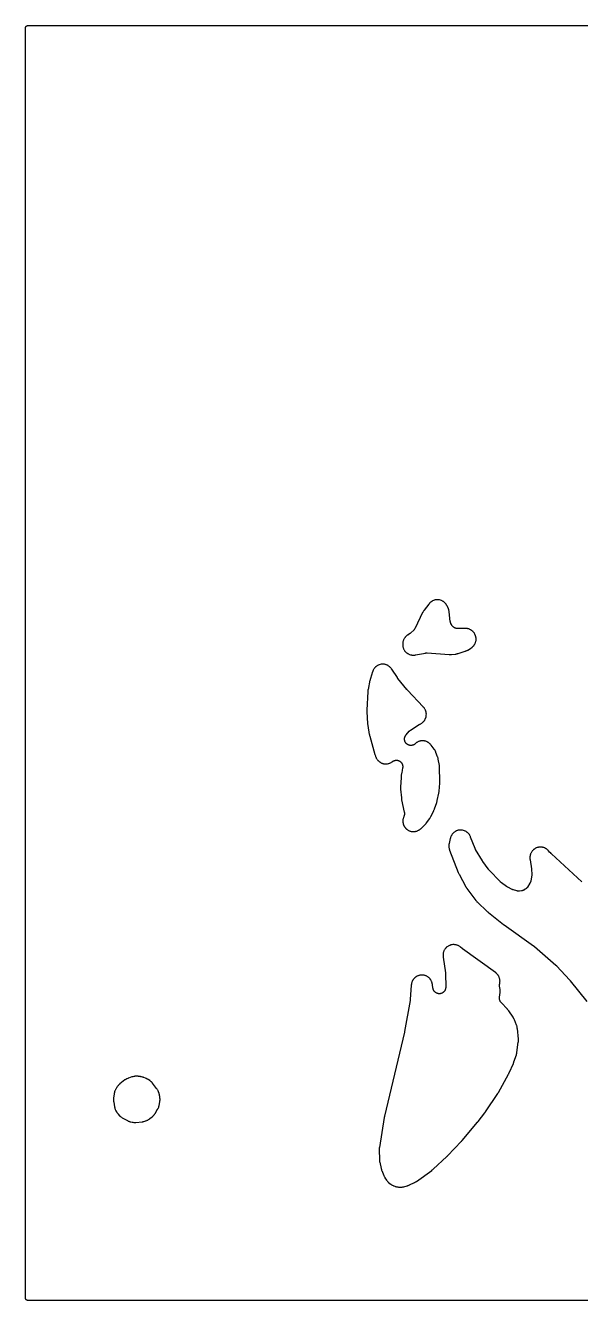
# Model space of a CAD drawing. Header units: millimetres. Extents: x 0 to 300, y 0 to 300.
# Drawn here: x -0.1 to 130.7, y -0.1 to 300.1 of the extents above; entities that cross this region are included whole.
import ezdxf

# ---------------------------------------------------------------- set-up
doc = ezdxf.new("R2010")
doc.units = ezdxf.units.MM
doc.layers.add('CUT', color=7, linetype='CONTINUOUS')

msp = doc.modelspace()

# ---------------------------------------------------------------- linework, layer by layer
at = {"layer": 'CUT'}
for points in [[(298.5625, -0.0625), (1.4375, -0.0625), (0.5522, -0.0625), (0.4788, -0.0589), (0.4206, -0.0503), (0.3635, -0.036), (0.3082, -0.0162), (0.255, 0.009), (0.2046, 0.0392), (0.1573, 0.0743), (0.1137, 0.1137), (0.0743, 0.1573), (0.0392, 0.2046), (0.009, 0.255), (-0.0162, 0.3082), (-0.036, 0.3635), (-0.0503, 0.4206), (-0.0589, 0.4788), (-0.0625, 0.5522), (-0.0625, 1.4375), (-0.0625, 298.5625), (-0.0625, 299.4478), (-0.0589, 299.5212), (-0.0503, 299.5794), (-0.036, 299.6365), (-0.0162, 299.6918), (0.009, 299.745), (0.0392, 299.7954), (0.0743, 299.8427), (0.1137, 299.8863), (0.1573, 299.9257), (0.2046, 299.9608), (0.255, 299.991), (0.3082, 300.0162), (0.3635, 300.036), (0.4206, 300.0503), (0.4788, 300.0589), (0.5522, 300.0625), (1.4375, 300.0625), (2.5582, 300.0625), (140.0684, 300.0625)], [(130.9944, 98.4636), (123.8301, 105.0611), (123.8223, 105.0684), (123.8042, 105.0855), (123.7964, 105.0929), (123.7871, 105.1019), (123.7794, 105.1094), (123.7617, 105.1269), (123.7542, 105.1344), (123.7455, 105.1432), (123.738, 105.1509), (123.7207, 105.1688), (123.7133, 105.1766), (123.7044, 105.1861), (123.6971, 105.1939), (123.6802, 105.2122), (123.6731, 105.2201), (123.4154, 105.5071), (123.1614, 105.79), (123.1514, 105.8009), (123.0852, 105.871), (123.0749, 105.8817), (123.0341, 105.9228), (123.0127, 105.9434), (122.8723, 106.0717), (122.8266, 106.1095), (122.6763, 106.2217), (122.627, 106.2548), (122.4664, 106.3516), (122.4141, 106.3797), (122.2447, 106.4601), (122.1899, 106.4829), (122.0134, 106.5463), (121.9566, 106.5635), (121.7747, 106.6091), (121.7165, 106.6207), (121.531, 106.6481), (121.4719, 106.6539), (121.2846, 106.6629), (121.2252, 106.6628), (121.0379, 106.6532), (120.9789, 106.6472), (120.7934, 106.6192), (120.7353, 106.6074), (120.5535, 106.5612), (120.4968, 106.5437), (120.3204, 106.4798), (120.2657, 106.4568), (120.0966, 106.3758), (120.0444, 106.3475), (119.8841, 106.2502), (119.835, 106.2169), (119.6851, 106.1042), (119.6395, 106.0662), (119.5014, 105.9393), (119.4598, 105.897), (119.3349, 105.757), (119.2977, 105.7108), (119.1873, 105.5592), (119.1548, 105.5096), (119.0599, 105.3478), (119.0324, 105.2952), (118.954, 105.1248), (118.9319, 105.0697), (118.8706, 104.8925), (118.8541, 104.8355), (118.8106, 104.653), (118.7998, 104.5947), (118.7746, 104.4088), (118.7695, 104.3497), (118.7628, 104.1623), (118.7636, 104.1029), (118.7756, 103.9132), (118.7782, 103.8836), (118.7847, 103.826), (118.7866, 103.8113), (118.7998, 103.7158), (118.802, 103.7011), (119.1531, 101.5534), (119.1551, 101.5406), (119.1596, 101.5106), (119.1614, 101.4978), (119.1635, 101.4821), (119.1651, 101.4692), (119.1687, 101.4391), (119.1702, 101.4262), (119.1717, 101.4114), (119.173, 101.3985), (119.1757, 101.3683), (119.1768, 101.3554), (119.178, 101.3396), (119.1789, 101.3266), (119.1807, 101.2964), (119.1814, 101.2835), (119.2223, 100.4076), (119.2228, 100.3954), (119.2233, 100.379), (119.2236, 100.3301), (119.2219, 100.2487), (119.2204, 100.2127), (119.2175, 100.1769), (119.2091, 100.0959), (119.2028, 100.0474), (119.2002, 100.0311), (119.1982, 100.0191), (118.975, 98.7217), (118.9665, 98.6787), (118.949, 98.6004), (118.9258, 98.5159), (118.9077, 98.4605), (118.8764, 98.3786), (118.8529, 98.3252), (118.8138, 98.2468), (118.7746, 98.1768), (118.7522, 98.1392), (118.1995, 97.2575), (118.1766, 97.2229), (118.1332, 97.1603), (118.0828, 97.0944), (118.0473, 97.052), (117.991, 96.991), (117.9517, 96.9521), (117.89, 96.8965), (117.8473, 96.8614), (117.7808, 96.8117), (117.7178, 96.769), (117.6829, 96.7465), (117.4187, 96.5848), (117.3759, 96.5602), (117.2962, 96.5173), (117.2068, 96.4752), (117.1458, 96.4506), (117.0523, 96.4186), (116.989, 96.4008), (116.8926, 96.3792), (116.8033, 96.3644), (116.7543, 96.3576), (116.3142, 96.3091), (116.272, 96.3055), (116.1946, 96.3006), (116.1099, 96.2993), (116.0535, 96.3011), (115.9691, 96.3077), (115.9131, 96.3148), (115.8297, 96.3293), (115.754, 96.3463), (115.7129, 96.3565), (114.9042, 96.5775), (114.8932, 96.5806), (114.8783, 96.5849), (114.8344, 96.5987), (114.7619, 96.6236), (114.7301, 96.6352), (114.6987, 96.648), (114.6284, 96.6784), (114.5866, 96.6977), (114.5727, 96.7045), (114.5625, 96.7097), (113.536, 97.2326), (113.5297, 97.2358), (113.5149, 97.2435), (113.5121, 97.2449), (113.4838, 97.2605), (113.4275, 97.2925), (113.4084, 97.3038), (113.3824, 97.3205), (113.3143, 97.3659), (113.2855, 97.3859), (112.0511, 98.2807), (112.043, 98.2867), (112.0303, 98.2961), (112.0098, 98.3118), (111.9832, 98.3327), (111.9597, 98.3519), (111.9411, 98.3676), (111.9306, 98.3766), (111.9267, 98.38), (111.9044, 98.4), (111.8556, 98.4455), (111.827, 98.4733), (111.8175, 98.483), (111.8105, 98.4901), (109.1264, 101.2821), (109.1157, 101.2935), (109.0908, 101.3203), (109.0803, 101.3318), (109.0675, 101.346), (109.0572, 101.3578), (109.0333, 101.3854), (109.0232, 101.3973), (109.0117, 101.4111), (109.0017, 101.4232), (108.9788, 101.4516), (108.9691, 101.4638), (108.9574, 101.4789), (108.9479, 101.4913), (108.926, 101.5205), (108.9167, 101.5331), (107.6808, 103.2402), (107.6748, 103.2487), (107.6607, 103.2685), (107.6548, 103.2771), (107.6476, 103.2876), (107.6417, 103.2962), (107.6281, 103.3163), (107.6224, 103.325), (107.6158, 103.335), (107.6101, 103.3438), (107.5971, 103.3643), (107.5915, 103.3731), (107.5848, 103.3839), (107.5793, 103.3927), (107.5667, 103.4135), (107.5614, 103.4224), (105.9852, 106.0879), (105.9806, 106.0957), (105.9736, 106.1078), (105.9623, 106.128), (105.9475, 106.1552), (105.9347, 106.1796), (105.9248, 106.1991), (105.9192, 106.2103), (105.9172, 106.2145), (105.9057, 106.239), (105.881, 106.2939), (105.8668, 106.3271), (105.8622, 106.3384), (105.8589, 106.3468), (104.8033, 109.0395), (104.7978, 109.0531), (104.7609, 109.1408), (104.755, 109.1542), (104.7316, 109.2064), (104.7189, 109.2328), (104.6337, 109.4001), (104.6046, 109.4509), (104.5048, 109.6069), (104.4709, 109.6547), (104.3564, 109.8002), (104.318, 109.8444), (104.1899, 109.9781), (104.1473, 110.0183), (104.0068, 110.1389), (103.9605, 110.1748), (103.8089, 110.2811), (103.7593, 110.3123), (103.5981, 110.4033), (103.5457, 110.4295), (103.3763, 110.5043), (103.3217, 110.5254), (103.1458, 110.5833), (103.0894, 110.5989), (102.9087, 110.6394), (102.851, 110.6494), (102.6672, 110.6722), (102.6088, 110.6765), (102.4237, 110.6812), (102.3651, 110.6798), (102.1805, 110.6664), (102.1223, 110.6594), (101.9398, 110.628), (101.8827, 110.6153), (101.7041, 110.5664), (101.6484, 110.5481), (101.4755, 110.482), (101.4219, 110.4584), (101.2562, 110.3758), (101.2051, 110.3471), (101.0483, 110.2486), (101.0003, 110.2151), (100.8538, 110.1018), (100.8093, 110.0638), (100.6745, 109.9368), (100.6339, 109.8946), (100.5122, 109.755), (100.4759, 109.7091), (100.3684, 109.5583), (100.3367, 109.509), (100.2444, 109.3485), (100.2177, 109.2964), (100.1415, 109.1277), (100.12, 109.0732), (100.0598, 108.8954), (100.051, 108.8674), (100.0354, 108.8124), (100.0315, 108.7983), (100.0076, 108.7061), (100.0042, 108.6919), (99.7347, 107.5358), (99.7315, 107.5212), (99.7117, 107.4257), (99.7089, 107.411), (99.6984, 107.3533), (99.6938, 107.3237), (99.6691, 107.133), (99.6644, 107.0732), (99.6589, 106.8837), (99.6601, 106.8237), (99.6736, 106.6346), (99.6808, 106.5751), (99.7131, 106.3882), (99.7263, 106.3297), (99.7777, 106.1444), (99.7865, 106.1158), (99.805, 106.0602), (99.8099, 106.046), (99.843, 105.9543), (99.8482, 105.9402), (101.8946, 100.6809), (101.9015, 100.664), (101.9476, 100.5553), (101.955, 100.5387), (102.017, 100.4041), (102.0248, 100.3877), (102.0775, 100.2819), (102.0858, 100.2658), (103.6691, 97.3136), (103.6743, 97.3041), (103.7112, 97.238), (103.7168, 97.2282), (103.7419, 97.1854), (103.7544, 97.165), (103.8347, 97.0394), (103.8474, 97.0202), (103.8702, 96.9875), (103.8765, 96.9786), (103.9203, 96.918), (103.9275, 96.9082), (106.0604, 94.077), (106.068, 94.0671), (106.118, 94.0036), (106.1257, 93.9939), (106.1566, 93.9564), (106.1727, 93.9375), (106.2803, 93.8169), (106.2972, 93.7987), (106.3311, 93.7638), (106.3398, 93.755), (106.3973, 93.6982), (106.4062, 93.6895), (108.733, 91.481), (108.7432, 91.4715), (108.8102, 91.4109), (108.8206, 91.4017), (108.9063, 91.3275), (108.9169, 91.3186), (108.9866, 91.2611), (108.9974, 91.2524), (112.5423, 88.463), (112.5479, 88.4587), (112.5872, 88.4285), (112.5933, 88.4239), (112.6427, 88.3869), (112.6487, 88.3825), (112.6882, 88.3537), (112.6947, 88.3491), (119.6518, 83.4214), (119.661, 83.4148), (119.6823, 83.3992), (119.6914, 83.3925), (119.7025, 83.3842), (119.7115, 83.3774), (119.7325, 83.3613), (119.7415, 83.3544), (119.7517, 83.3463), (119.7606, 83.3392), (119.7811, 83.3226), (119.7899, 83.3155), (119.8006, 83.3067), (119.8092, 83.2994), (119.8294, 83.2823), (119.838, 83.2749), (124.8475, 78.9082), (124.8563, 78.9004), (124.8769, 78.882), (124.8857, 78.874), (124.8963, 78.8643), (124.905, 78.8562), (124.925, 78.8373), (124.9336, 78.8291), (124.9434, 78.8196), (124.9518, 78.8113), (124.9714, 78.7919), (124.9797, 78.7835), (124.9898, 78.7731), (124.998, 78.7646), (125.0171, 78.7447), (125.0252, 78.7361), (128.164, 75.358), (128.1689, 75.3526), (128.1804, 75.34), (128.1853, 75.3346), (128.197, 75.3217), (128.2029, 75.315), (128.2168, 75.2993), (128.2226, 75.2926), (128.2294, 75.2847), (128.2352, 75.2779), (128.2488, 75.2619), (128.2546, 75.255), (128.2575, 75.2515), (128.2642, 75.2433), (128.2798, 75.224), (128.2864, 75.2157), (132.1765, 70.2957)]]:
    msp.add_lwpolyline(points, dxfattribs=at)
for points in [[(88.8558, 153.8031), (88.9041, 153.6191), (88.9223, 153.5617), (88.9887, 153.3833), (89.0125, 153.3281), (89.0965, 153.1573), (89.1258, 153.1047), (89.2265, 152.9432), (89.2608, 152.8938), (89.3772, 152.7432), (89.4164, 152.6975), (89.5472, 152.5593), (89.5908, 152.5177), (89.7348, 152.3934), (89.7823, 152.3564), (89.9381, 152.2471), (89.989, 152.215), (90.155, 152.1219), (90.2089, 152.0951), (90.3833, 152.019), (90.4397, 151.9978), (90.6209, 151.9396), (90.679, 151.9241), (90.8651, 151.8844), (90.9246, 151.8748), (91.1137, 151.8539), (91.1738, 151.8503), (91.3641, 151.8485), (91.4243, 151.8509), (91.6164, 151.8684), (91.6463, 151.8719), (91.7045, 151.8802), (91.7194, 151.8825), (91.8159, 151.8987), (91.8307, 151.9013), (94.1432, 152.349), (94.1529, 152.3508), (94.1681, 152.3536), (94.1931, 152.3578), (94.2268, 152.3629), (94.2567, 152.367), (94.261, 152.3675), (94.3139, 152.3722), (94.3862, 152.3765), (94.455, 152.378), (94.5035, 152.3771), (94.5438, 152.3756), (94.5569, 152.3747), (94.5668, 152.3741), (99.7497, 151.9955), (99.763, 151.9947), (99.8491, 151.9903), (99.8624, 151.9898), (99.9142, 151.9883), (99.9407, 151.9881), (100.1131, 151.9908), (100.1396, 151.9918), (100.1914, 151.9949), (100.2046, 151.9958), (100.2906, 152.0029), (100.3038, 152.0041), (101.2061, 152.0983), (101.2219, 152.1002), (101.3246, 152.1137), (101.3404, 152.116), (101.4019, 152.1257), (101.4332, 152.1315), (101.6357, 152.1748), (101.6667, 152.1823), (101.7268, 152.1985), (101.7421, 152.2028), (101.8414, 152.2324), (101.8566, 152.2372), (103.5221, 152.7829), (103.5371, 152.788), (103.6338, 152.8225), (103.6486, 152.828), (103.7062, 152.8503), (103.7353, 152.8625), (103.9226, 152.9466), (103.9511, 152.9603), (104.006, 152.9885), (104.0199, 152.9959), (104.11, 153.0452), (104.1238, 153.053), (104.8008, 153.4473), (104.8134, 153.4548), (104.8947, 153.5049), (104.9071, 153.5127), (104.9552, 153.544), (104.9794, 153.5606), (105.132, 153.6707), (105.1779, 153.7074), (105.317, 153.8302), (105.3591, 153.8712), (105.4856, 154.007), (105.5235, 154.0519), (105.6361, 154.1994), (105.6694, 154.2478), (105.767, 154.4057), (105.7954, 154.457), (105.8772, 154.6237), (105.9004, 154.6776), (105.9655, 154.8515), (105.9833, 154.9074), (106.0311, 155.0868), (106.0434, 155.1442), (106.0734, 155.3273), (106.0801, 155.3857), (106.092, 155.5709), (106.093, 155.6296), (106.0868, 155.8151), (106.0819, 155.8736), (106.0576, 156.0577), (106.0471, 156.1154), (106.0049, 156.2962), (105.9888, 156.3527), (105.9292, 156.5284), (105.9076, 156.583), (105.8311, 156.7522), (105.8043, 156.8044), (105.7116, 156.9652), (105.6798, 157.0146), (105.5718, 157.1656), (105.5354, 157.2116), (105.4132, 157.3513), (105.3724, 157.3936), (105.2371, 157.5207), (105.1924, 157.5587), (105.0453, 157.672), (104.9971, 157.7055), (104.8397, 157.8039), (104.7884, 157.8325), (104.6222, 157.915), (104.5684, 157.9385), (104.3948, 158.0043), (104.339, 158.0224), (104.1598, 158.071), (104.1025, 158.0836), (103.9194, 158.1144), (103.8611, 158.1213), (103.6734, 158.1343), (103.644, 158.1356), (103.5867, 158.1367), (103.572, 158.1369), (103.4766, 158.1364), (103.4619, 158.1362), (101.8798, 158.0904), (101.8398, 158.0901), (101.7664, 158.0913), (101.6864, 158.0961), (101.6333, 158.1017), (101.5541, 158.1136), (101.5017, 158.1238), (101.4238, 158.1428), (101.3726, 158.1576), (101.2967, 158.1834), (101.2283, 158.2101), (101.1913, 158.2255), (101.0559, 158.2854), (101.0148, 158.3048), (100.9405, 158.3422), (100.8616, 158.3872), (100.8107, 158.4197), (100.7367, 158.4723), (100.6893, 158.5098), (100.621, 158.5696), (100.5775, 158.6117), (100.5156, 158.6781), (100.4767, 158.7243), (100.4218, 158.7966), (100.3877, 158.8465), (100.3403, 158.924), (100.3006, 158.9971), (100.2799, 159.0375), (100.165, 159.2768), (100.1597, 159.288), (100.1526, 159.3032), (100.133, 159.3488), (100.1115, 159.403), (100.0835, 159.4843), (100.0603, 159.5642), (100.0401, 159.6486), (100.0289, 159.7077), (100.0209, 159.7574), (100.0188, 159.7737), (100.0173, 159.786), (99.752, 162.0453), (99.7504, 162.0576), (99.7394, 162.1371), (99.7376, 162.1494), (99.73, 162.197), (99.7256, 162.2214), (99.6942, 162.3766), (99.6824, 162.4246), (99.6384, 162.5768), (99.6311, 162.6004), (99.6157, 162.6462), (99.6117, 162.6578), (99.5847, 162.7334), (99.5804, 162.745), (99.4972, 162.9635), (99.4921, 162.9763), (99.4583, 163.0593), (99.453, 163.072), (99.4315, 163.1214), (99.4199, 163.1464), (99.3411, 163.3072), (99.3284, 163.3316), (99.3025, 163.3788), (99.2957, 163.3908), (99.2508, 163.4684), (99.2438, 163.4802), (99.1441, 163.6436), (99.1364, 163.6559), (99.0853, 163.7353), (99.0773, 163.7474), (99.0454, 163.7944), (99.0285, 163.818), (98.9166, 163.9669), (98.8795, 164.0116), (98.7554, 164.147), (98.7141, 164.1879), (98.5775, 164.3108), (98.5325, 164.3475), (98.3846, 164.4565), (98.3362, 164.4887), (98.1785, 164.5829), (98.1273, 164.6103), (97.9612, 164.6888), (97.9075, 164.7111), (97.7346, 164.7732), (97.6791, 164.7902), (97.501, 164.8353), (97.444, 164.8468), (97.2624, 164.8744), (97.2046, 164.8804), (97.0212, 164.8903), (96.9631, 164.8907), (96.7795, 164.8828), (96.7216, 164.8775), (96.5397, 164.852), (96.4826, 164.8411), (96.304, 164.7981), (96.2483, 164.7817), (96.0747, 164.7216), (96.0208, 164.7), (95.8538, 164.6233), (95.8022, 164.5966), (95.6434, 164.5042), (95.5947, 164.4725), (95.4456, 164.3652), (95.4002, 164.329), (95.2621, 164.2078), (95.2204, 164.1673), (95.093, 164.0314), (95.0737, 164.0098), (95.0369, 163.9665), (95.0276, 163.9553), (94.9682, 163.8819), (94.9592, 163.8705), (93.8383, 162.4147), (93.829, 162.4023), (93.7696, 162.3208), (93.7606, 162.3082), (93.7262, 162.2583), (93.7092, 162.2324), (93.6034, 162.0608), (93.5878, 162.034), (93.5587, 161.9809), (93.5514, 161.9672), (93.5053, 161.8776), (93.4984, 161.8637), (91.7398, 158.2167), (91.7213, 158.1803), (91.6858, 158.1145), (91.6438, 158.0445), (91.6137, 157.9992), (91.5656, 157.9332), (91.5316, 157.8908), (91.4776, 157.8295), (91.4257, 157.7757), (91.3967, 157.7469), (90.6924, 157.0795), (90.6837, 157.0714), (90.672, 157.0606), (90.6364, 157.0294), (90.5756, 156.979), (90.5483, 156.9572), (90.5202, 156.9366), (90.4557, 156.8911), (90.4163, 156.8649), (90.4027, 156.8564), (90.3927, 156.8501), (90.0637, 156.6493), (90.0513, 156.6415), (89.9714, 156.59), (89.9592, 156.582), (89.9119, 156.5499), (89.8881, 156.5328), (89.7384, 156.4201), (89.6935, 156.3826), (89.5573, 156.2575), (89.5162, 156.2159), (89.3929, 156.0782), (89.356, 156.0327), (89.2467, 155.8836), (89.2144, 155.8348), (89.1201, 155.6758), (89.0928, 155.6241), (89.0144, 155.4566), (88.9923, 155.4025), (88.9306, 155.2282), (88.9138, 155.1721), (88.8687, 154.9902), (88.8624, 154.9616), (88.8514, 154.9056), (88.8487, 154.8912), (88.8327, 154.7975), (88.8304, 154.783), (88.8283, 154.7685), (88.8263, 154.7535), (88.8146, 154.6564), (88.813, 154.6414), (88.8074, 154.5829), (88.8053, 154.5529), (88.7967, 154.3601), (88.797, 154.2999), (88.8076, 154.1099), (88.8139, 154.0501), (88.8435, 153.8621)], [(80.5812, 143.3447), (80.576, 143.2673), (80.5753, 143.2547), (80.3757, 138.8898), (80.3752, 138.8751), (80.3732, 138.7801), (80.3731, 138.7655), (80.3734, 138.6461), (80.3737, 138.6315), (80.3763, 138.5364), (80.3769, 138.5218), (80.522, 135.7267), (80.5232, 135.7085), (80.5329, 135.5908), (80.5347, 135.5727), (80.5513, 135.4254), (80.5536, 135.4073), (80.5704, 135.2904), (80.5733, 135.2724), (80.9396, 133.1775), (80.9425, 133.1621), (80.9626, 133.0622), (80.9659, 133.0469), (80.9945, 132.9222), (80.9982, 132.907), (81.0236, 132.8082), (81.0277, 132.7931), (82.2648, 128.4525), (82.27, 128.4352), (82.3055, 128.3234), (82.3113, 128.3062), (82.3601, 128.1672), (82.3664, 128.1503), (82.4086, 128.0408), (82.4153, 128.024), (82.498, 127.8275), (82.5039, 127.8139), (82.5434, 127.7261), (82.5497, 127.7126), (82.5747, 127.6605), (82.5882, 127.6341), (82.6787, 127.4671), (82.7095, 127.4165), (82.8146, 127.2614), (82.8502, 127.2141), (82.9701, 127.0701), (83.0102, 127.0265), (83.1437, 126.8951), (83.1879, 126.8557), (83.3337, 126.7381), (83.3816, 126.7032), (83.5383, 126.6006), (83.5894, 126.5706), (83.7555, 126.4839), (83.8093, 126.4591), (83.9831, 126.3892), (84.0391, 126.3698), (84.219, 126.3174), (84.2766, 126.3037), (84.4607, 126.2693), (84.5194, 126.2613), (84.7061, 126.2452), (84.7653, 126.243), (84.9526, 126.2454), (85.0117, 126.2491), (85.1979, 126.27), (85.2564, 126.2795), (85.4396, 126.3186), (85.4968, 126.3338), (85.6753, 126.3908), (85.7308, 126.4116), (85.9027, 126.486), (85.9559, 126.5121), (86.1196, 126.6031), (86.17, 126.6343), (86.3261, 126.7425), (86.35, 126.7599), (86.3667, 126.7727), (86.3905, 126.7901), (86.4023, 126.7989), (86.4256, 126.8168), (86.4984, 126.8673), (86.5485, 126.8984), (86.6259, 126.9415), (86.6788, 126.9676), (86.7601, 127.0028), (86.8153, 127.0236), (86.8996, 127.0506), (86.9566, 127.0659), (87.0432, 127.0845), (87.1014, 127.094), (87.1894, 127.1041), (87.2483, 127.1079), (87.3369, 127.1092), (87.3958, 127.1072), (87.4841, 127.0998), (87.5426, 127.092), (87.6297, 127.0759), (87.6871, 127.0624), (87.7722, 127.0379), (87.828, 127.0188), (87.9103, 126.986), (87.964, 126.9615), (88.0427, 126.9208), (88.0937, 126.8912), (88.168, 126.8429), (88.2158, 126.8084), (88.285, 126.7531), (88.3292, 126.714), (88.3926, 126.6521), (88.4327, 126.6089), (88.4898, 126.5411), (88.5255, 126.4942), (88.5755, 126.4211), (88.6064, 126.3709), (88.6491, 126.2932), (88.6749, 126.2402), (88.7097, 126.1587), (88.7302, 126.1034), (88.7568, 126.0189), (88.7718, 125.9619), (88.79, 125.8752), (88.7992, 125.8169), (88.8088, 125.7289), (88.8123, 125.67), (88.8132, 125.5814), (88.8109, 125.5225), (88.803, 125.4342), (88.7919, 125.3538), (88.7847, 125.3101), (88.6753, 124.732), (88.6537, 124.6182), (88.5877, 124.2693), (88.4658, 123.6254), (88.4621, 123.6039), (88.4408, 123.4637), (88.438, 123.4421), (88.4177, 123.2655), (88.4156, 123.2438), (88.4045, 123.1025), (88.4032, 123.0807), (88.3074, 120.7819), (88.3069, 120.7636), (88.3056, 120.6449), (88.3057, 120.6267), (88.3085, 120.4778), (88.3091, 120.4595), (88.315, 120.341), (88.3162, 120.3228), (88.4815, 118.2634), (88.4834, 118.2436), (88.498, 118.1152), (88.5006, 118.0955), (88.5242, 117.9352), (88.5275, 117.9156), (88.5505, 117.7885), (88.5544, 117.769), (89.1796, 114.8729), (89.1884, 114.8261), (89.2022, 114.7401), (89.2124, 114.6456), (89.2158, 114.5824), (89.2159, 114.4873), (89.2126, 114.4241), (89.2027, 114.3295), (89.1928, 114.267), (89.173, 114.174), (89.1565, 114.1129), (89.1269, 114.0225), (89.0955, 113.9413), (89.0772, 113.8974), (89.0525, 113.8423), (89.0409, 113.8147), (88.9711, 113.6356), (88.9522, 113.5788), (88.9013, 113.3962), (88.8881, 113.3377), (88.8557, 113.151), (88.8484, 113.0915), (88.8348, 112.9025), (88.8335, 112.8425), (88.8388, 112.6531), (88.8435, 112.5933), (88.8677, 112.4053), (88.8783, 112.3463), (88.9212, 112.1617), (88.9376, 112.1041), (88.9987, 111.9246), (89.0208, 111.8689), (89.0994, 111.6965), (89.127, 111.6432), (89.2225, 111.4795), (89.2552, 111.4293), (89.3666, 111.2759), (89.4042, 111.2292), (89.5302, 111.0877), (89.5723, 111.045), (89.7119, 110.9168), (89.758, 110.8785), (89.9097, 110.7649), (89.9594, 110.7313), (90.1216, 110.6334), (90.1744, 110.605), (90.3457, 110.5238), (90.401, 110.5008), (90.5795, 110.437), (90.6369, 110.4197), (90.8209, 110.3741), (90.8797, 110.3626), (91.0673, 110.3355), (91.127, 110.3299), (91.3163, 110.3217), (91.3763, 110.3221), (91.5655, 110.3329), (91.6251, 110.3392), (91.8123, 110.3688), (91.871, 110.3811), (92.0543, 110.4292), (92.1114, 110.4473), (92.289, 110.5135), (92.3441, 110.5372), (92.5166, 110.6219), (92.5432, 110.6358), (92.5944, 110.6642), (92.6074, 110.6716), (92.6914, 110.721), (92.7042, 110.7288), (92.7296, 110.7446), (92.7426, 110.7529), (92.8264, 110.8081), (92.8392, 110.8167), (92.8887, 110.8511), (92.9135, 110.8694), (93.072, 110.9922), (93.0959, 111.0118), (93.1416, 111.0511), (93.1531, 111.0613), (93.2274, 111.1287), (93.2387, 111.1392), (93.2388, 111.1392), (94.0255, 111.8905), (94.0259, 111.8909), (94.0367, 111.9014), (94.1059, 111.9709), (94.1164, 111.9817), (94.1564, 112.0239), (94.1764, 112.0462), (94.3031, 112.1941), (94.322, 112.2173), (94.3578, 112.2636), (94.3668, 112.2756), (94.4245, 112.3541), (94.4332, 112.3663), (94.4333, 112.3664), (95.1652, 113.4175), (95.1775, 113.4358), (95.2546, 113.5557), (95.2661, 113.5743), (95.3573, 113.7281), (95.3681, 113.7472), (95.4363, 113.8724), (95.4464, 113.8918), (96.1019, 115.2082), (96.1102, 115.2254), (96.1619, 115.3382), (96.1696, 115.3556), (96.23, 115.4991), (96.2371, 115.5168), (96.2816, 115.6327), (96.2882, 115.6506), (96.8048, 117.136), (96.8108, 117.1541), (96.8477, 117.2721), (96.8531, 117.2904), (96.8947, 117.4399), (96.8995, 117.4583), (96.9288, 117.5785), (96.933, 117.597), (97.3119, 119.3936), (97.3151, 119.41), (97.3346, 119.5168), (97.3373, 119.5333), (97.358, 119.668), (97.3603, 119.6845), (97.3737, 119.7922), (97.3756, 119.8088), (97.5627, 121.742), (97.5641, 121.7599), (97.5719, 121.8766), (97.5728, 121.8946), (97.5782, 122.0413), (97.5786, 122.0593), (97.5793, 122.1763), (97.5792, 122.1943), (97.5046, 125.3638), (97.5043, 125.3746), (97.5011, 125.4504), (97.5005, 125.4617), (97.4975, 125.5114), (97.4956, 125.5352), (97.4806, 125.6839), (97.4779, 125.7068), (97.4723, 125.7464), (97.4707, 125.7572), (97.459, 125.8313), (97.457, 125.8433), (97.1797, 127.3914), (97.1771, 127.4048), (97.1596, 127.491), (97.1568, 127.5042), (97.1451, 127.5558), (97.1386, 127.5821), (97.092, 127.7518), (97.0843, 127.7778), (97.068, 127.8281), (97.0637, 127.841), (97.0347, 127.9241), (97.0301, 127.9368), (96.6435, 128.9706), (96.6381, 128.9844), (96.6019, 129.0743), (96.5962, 129.088), (96.5731, 129.1414), (96.5606, 129.1685), (96.4764, 129.3398), (96.4474, 129.3918), (96.3466, 129.5539), (96.3302, 129.5788), (96.2971, 129.6266), (96.2885, 129.6388), (96.2313, 129.717), (96.2224, 129.7289), (95.502, 130.665), (95.493, 130.6764), (95.4339, 130.7496), (95.4246, 130.7608), (95.388, 130.8039), (95.3687, 130.8255), (95.2418, 130.961), (95.2003, 131.0013), (95.0628, 131.1223), (95.0175, 131.1585), (94.8691, 131.2656), (94.8205, 131.2972), (94.6624, 131.3896), (94.611, 131.4163), (94.4448, 131.493), (94.3911, 131.5147), (94.2181, 131.575), (94.1626, 131.5914), (93.9847, 131.6348), (93.9278, 131.6457), (93.7466, 131.6717), (93.6889, 131.6772), (93.506, 131.6855), (93.4481, 131.6854), (93.2652, 131.6761), (93.2075, 131.6704), (93.0264, 131.6435), (92.9696, 131.6323), (92.7919, 131.588), (92.7364, 131.5714), (92.5638, 131.5102), (92.5102, 131.4883), (92.3443, 131.4108), (92.2931, 131.3837), (92.1354, 131.2906), (92.0871, 131.2588), (91.9391, 131.1509), (91.894, 131.1145), (91.7431, 130.9804), (91.7097, 130.9521), (91.6473, 130.9018), (91.5766, 130.8503), (91.5279, 130.8184), (91.4525, 130.774), (91.4009, 130.7469), (91.3216, 130.71), (91.2676, 130.6881), (91.1851, 130.6591), (91.1292, 130.6425), (91.0443, 130.6217), (90.9871, 130.6106), (90.9005, 130.5981), (90.8425, 130.5926), (90.7551, 130.5886), (90.6968, 130.5888), (90.6095, 130.5932), (90.5515, 130.5991), (90.465, 130.612), (90.4079, 130.6234), (90.323, 130.6448), (90.2673, 130.6617), (90.1849, 130.6911), (90.131, 130.7134), (90.0519, 130.7507), (90.0005, 130.778), (89.9253, 130.8228), (89.8768, 130.8551), (89.8064, 130.907), (89.7612, 130.9438), (89.6962, 131.0023), (89.6548, 131.0433), (89.5957, 131.1078), (89.5585, 131.1526), (89.506, 131.2226), (89.4733, 131.2708), (89.4279, 131.3456), (89.4, 131.3968), (89.362, 131.4756), (89.3393, 131.5292), (89.3091, 131.6113), (89.2917, 131.6669), (89.2696, 131.7516), (89.2577, 131.8086), (89.244, 131.895), (89.2377, 131.9529), (89.2324, 132.0402), (89.2317, 132.0985), (89.2349, 132.1859), (89.2399, 132.2439), (89.2516, 132.3307), (89.2622, 132.3879), (89.2823, 132.4731), (89.2984, 132.5291), (89.3266, 132.6119), (89.3481, 132.666), (89.3842, 132.7457), (89.4109, 132.7975), (89.4546, 132.8733), (89.4861, 132.9223), (89.537, 132.9935), (89.5867, 133.0563), (89.6147, 133.09), (90.3395, 133.9201), (90.3461, 133.9275), (90.3564, 133.9391), (90.3738, 133.9579), (90.3973, 133.9829), (90.4187, 134.0047), (90.4217, 134.0077), (90.4609, 134.0442), (90.5159, 134.0924), (90.5697, 134.1361), (90.6089, 134.1655), (90.642, 134.1891), (90.6529, 134.1965), (90.6612, 134.2021), (92.433, 135.3798), (92.444, 135.3871), (92.459, 135.3967), (92.5042, 135.424), (92.5809, 135.4672), (92.6152, 135.4855), (92.6503, 135.5024), (92.7439, 135.5447), (92.7601, 135.5519), (92.8468, 135.5891), (92.8601, 135.595), (92.9119, 135.6188), (92.9381, 135.6316), (93.104, 135.7176), (93.1544, 135.747), (93.3091, 135.8473), (93.3564, 135.8814), (93.5005, 135.9963), (93.5443, 136.0348), (93.6767, 136.1632), (93.7165, 136.2058), (93.8358, 136.3464), (93.8713, 136.3926), (93.9763, 136.5442), (94.0072, 136.5936), (94.097, 136.7546), (94.1229, 136.8069), (94.1967, 136.9758), (94.2174, 137.0304), (94.2744, 137.2057), (94.2897, 137.2619), (94.3295, 137.442), (94.3393, 137.4995), (94.3614, 137.6825), (94.3655, 137.7407), (94.3697, 137.925), (94.3682, 137.9833), (94.3545, 138.1671), (94.3474, 138.225), (94.3159, 138.4067), (94.3031, 138.4636), (94.2541, 138.6413), (94.2359, 138.6967), (94.1699, 138.8688), (94.1464, 138.9222), (94.064, 139.0871), (94.0355, 139.138), (93.9375, 139.2941), (93.9041, 139.342), (93.7898, 139.4899), (93.7714, 139.5125), (93.7345, 139.5558), (93.7249, 139.5668), (93.6616, 139.6374), (93.6517, 139.6481), (89.9036, 143.6311), (89.8989, 143.6361), (89.888, 143.6479), (89.8834, 143.653), (89.8723, 143.6651), (89.8666, 143.6714), (89.8535, 143.6861), (89.8479, 143.6924), (89.8414, 143.6997), (89.8358, 143.7061), (89.8229, 143.7211), (89.8174, 143.7276), (89.8146, 143.7309), (89.8082, 143.7386), (89.7933, 143.7566), (89.7869, 143.7643), (87.6763, 146.375), (87.6698, 146.3831), (87.6548, 146.4022), (87.6484, 146.4104), (87.6407, 146.4203), (87.6345, 146.4285), (87.62, 146.4477), (87.6138, 146.456), (87.6068, 146.4656), (87.6007, 146.474), (87.5866, 146.4936), (87.5806, 146.5021), (87.5734, 146.5124), (87.5675, 146.5209), (87.5539, 146.5409), (87.5481, 146.5494), (86.209, 148.5588), (86.2007, 148.5709), (86.1459, 148.649), (86.1373, 148.6609), (86.1033, 148.707), (86.0852, 148.7302), (85.9661, 148.8757), (85.9268, 148.9193), (85.7959, 149.0507), (85.7525, 149.0902), (85.6093, 149.2083), (85.5622, 149.2433), (85.4082, 149.3468), (85.358, 149.3771), (85.1946, 149.465), (85.1416, 149.4903), (84.9704, 149.5618), (84.9152, 149.5818), (84.7379, 149.6363), (84.681, 149.6507), (84.4992, 149.6876), (84.4412, 149.6965), (84.2566, 149.7154), (84.198, 149.7186), (84.0125, 149.7194), (83.9538, 149.7168), (83.7691, 149.6995), (83.711, 149.6912), (83.5289, 149.6559), (83.4719, 149.6419), (83.294, 149.5891), (83.2387, 149.5696), (83.0668, 149.4996), (83.0136, 149.4748), (82.8495, 149.3883), (82.799, 149.3585), (82.644, 149.2564), (82.5967, 149.2218), (82.4524, 149.105), (82.4087, 149.0659), (82.2766, 148.9357), (82.2368, 148.8925), (82.1181, 148.7499), (82.0828, 148.703), (81.9785, 148.5496), (81.9479, 148.4995), (81.8592, 148.3366), (81.8336, 148.2837), (81.7602, 148.1105), (81.7494, 148.0833), (81.7296, 148.0295), (81.7247, 148.0156), (81.694, 147.9253), (81.6895, 147.9114), (81.1899, 146.3148), (81.1857, 146.3006), (81.1593, 146.2084), (81.1554, 146.1942), (81.1252, 146.0777), (81.1217, 146.0633), (81.0998, 145.9699), (81.0967, 145.9555), (80.6383, 143.7494), (80.6361, 143.7383), (80.6216, 143.6612), (80.6195, 143.6496), (80.611, 143.5989), (80.6074, 143.5743), (80.5881, 143.4209), (80.5856, 143.3971), (80.582, 143.3559)], [(83.368, 32.6176), (83.3866, 32.5227), (83.3897, 32.5082), (83.7226, 31.0107), (83.7255, 30.9984), (83.7449, 30.9189), (83.748, 30.9067), (83.7607, 30.8591), (83.7677, 30.8349), (83.8165, 30.6786), (83.8246, 30.6547), (83.8412, 30.6084), (83.8456, 30.5966), (83.8749, 30.5201), (83.8795, 30.5084), (84.338, 29.3826), (84.3437, 29.3689), (84.3822, 29.2808), (84.3883, 29.2673), (84.4127, 29.2149), (84.4258, 29.1884), (84.5155, 29.0184), (84.53, 28.9926), (84.5594, 28.9429), (84.5671, 28.9302), (84.6181, 28.8487), (84.6261, 28.8363), (85, 28.2706), (85.0082, 28.2586), (85.0622, 28.181), (85.0707, 28.1691), (85.1043, 28.1233), (85.122, 28.1003), (85.2394, 27.9554), (85.2782, 27.9121), (85.409, 27.7793), (85.43, 27.759), (85.4717, 27.7206), (85.4826, 27.7108), (85.5536, 27.6485), (85.5647, 27.639), (85.8523, 27.3988), (85.8625, 27.3905), (85.929, 27.3374), (85.9394, 27.3293), (85.9801, 27.2982), (86.0012, 27.2828), (86.1391, 27.1867), (86.1833, 27.1587), (86.3271, 27.0762), (86.3736, 27.0521), (86.526, 26.9815), (86.55, 26.971), (86.5974, 26.9516), (86.6096, 26.9467), (86.689, 26.9161), (86.7013, 26.9115), (86.9452, 26.8235), (86.9593, 26.8186), (87.0511, 26.788), (87.0653, 26.7835), (87.1208, 26.7665), (87.1495, 26.7585), (87.3345, 26.7118), (87.3928, 26.7001), (87.5815, 26.672), (87.6111, 26.6684), (87.6689, 26.6627), (87.6837, 26.6614), (87.7802, 26.6543), (87.7951, 26.6534), (88.1729, 26.635), (88.1878, 26.6345), (88.2843, 26.6321), (88.2992, 26.632), (88.3572, 26.632), (88.3869, 26.6328), (88.577, 26.6424), (88.6361, 26.6483), (88.8244, 26.6767), (88.8537, 26.6818), (88.9105, 26.6933), (88.925, 26.6964), (89.0192, 26.7178), (89.0336, 26.7213), (89.8462, 26.9274), (89.8608, 26.9313), (89.9554, 26.9579), (89.9699, 26.9622), (90.0263, 26.9796), (90.055, 26.9892), (90.2395, 27.0564), (90.2677, 27.0675), (90.3221, 27.0904), (90.3359, 27.0965), (90.4254, 27.137), (90.4391, 27.1434), (91.5792, 27.6943), (91.5911, 27.7002), (91.6681, 27.7395), (91.6799, 27.7457), (91.7257, 27.7704), (91.7489, 27.7836), (91.8973, 27.8723), (91.9198, 27.8864), (91.9632, 27.9151), (91.9742, 27.9225), (92.0454, 27.9718), (92.0562, 27.9795), (95.6301, 30.5719), (95.6444, 30.5826), (95.7362, 30.6534), (95.7501, 30.6645), (95.8626, 30.7568), (95.8762, 30.7683), (95.9636, 30.8444), (95.9769, 30.8564), (99.2087, 33.8459), (99.2148, 33.8516), (99.2572, 33.8919), (99.2636, 33.8982), (99.3157, 33.9492), (99.322, 33.9555), (99.3625, 33.9964), (99.3691, 34.0032), (102.6502, 37.4223), (102.6564, 37.4289), (102.6993, 37.475), (102.7059, 37.4822), (102.7585, 37.5405), (102.7648, 37.5476), (102.8056, 37.5944), (102.8122, 37.6021), (106.4447, 41.9088), (106.449, 41.9139), (106.4783, 41.9495), (106.4828, 41.955), (106.5188, 41.9997), (106.5231, 42.0051), (106.5512, 42.0408), (106.5557, 42.0467), (108.1553, 44.1343), (108.1608, 44.1416), (108.1984, 44.1923), (108.2041, 44.2001), (108.25, 44.264), (108.2555, 44.2718), (108.2909, 44.3229), (108.2967, 44.3313), (111.1935, 48.6621), (111.2004, 48.6726), (111.2441, 48.741), (111.2507, 48.7516), (111.3038, 48.8386), (111.3102, 48.8493), (111.351, 48.9194), (111.3572, 48.9303), (113.7418, 53.2309), (113.7478, 53.2421), (113.7864, 53.3153), (113.7922, 53.3266), (113.8387, 53.4195), (113.8442, 53.4309), (113.8797, 53.5057), (113.885, 53.5172), (114.8826, 55.7426), (114.8885, 55.7563), (114.926, 55.8457), (114.9316, 55.8596), (114.9758, 55.973), (114.981, 55.9869), (115.014, 56.0781), (115.0189, 56.0922), (115.5761, 57.7626), (115.5804, 57.7762), (115.6075, 57.8643), (115.6115, 57.8779), (115.6266, 57.9313), (115.6336, 57.9588), (115.6752, 58.1384), (115.6809, 58.1662), (115.6908, 58.2207), (115.6932, 58.2347), (115.7076, 58.3258), (115.7096, 58.3398), (116.0293, 60.7337), (116.0313, 60.7507), (116.0428, 60.8608), (116.0444, 60.8778), (116.0494, 60.9441), (116.051, 60.9782), (116.0553, 61.1995), (116.0549, 61.2336), (116.0524, 61.3), (116.0516, 61.317), (116.0442, 61.4276), (116.0429, 61.4446), (115.8062, 63.9407), (115.8047, 63.9545), (115.7941, 64.0443), (115.7923, 64.0581), (115.7847, 64.112), (115.7801, 64.1394), (115.7469, 64.3147), (115.734, 64.3688), (115.6847, 64.5403), (115.6764, 64.5668), (115.659, 64.6183), (115.6543, 64.6315), (115.6233, 64.7164), (115.6184, 64.7295), (115.1164, 66.0129), (115.11, 66.0286), (115.0668, 66.1302), (115.06, 66.1458), (115.0324, 66.206), (115.0174, 66.2365), (114.9143, 66.4315), (114.8976, 66.4611), (114.8634, 66.5178), (114.8544, 66.5322), (114.7947, 66.6251), (114.7854, 66.6393), (113.7787, 68.1126), (113.7726, 68.1214), (113.7294, 68.1824), (113.7228, 68.1914), (113.6937, 68.2308), (113.6793, 68.2496), (113.5873, 68.3645), (113.5728, 68.3819), (113.547, 68.4118), (113.5399, 68.4198), (113.4906, 68.4748), (113.4825, 68.4837), (112.005, 70.0669), (111.976, 70.0995), (111.9244, 70.1606), (111.8713, 70.2299), (111.8382, 70.2776), (111.7921, 70.3517), (111.7638, 70.4025), (111.7251, 70.4807), (111.7018, 70.534), (111.6709, 70.6156), (111.6529, 70.6708), (111.63, 70.755), (111.6175, 70.8118), (111.6028, 70.8978), (111.5958, 70.9555), (111.5896, 71.0426), (111.5882, 71.1007), (111.5904, 71.1879), (111.5963, 71.2677), (111.6006, 71.3111), (111.7346, 72.4002), (111.736, 72.4132), (111.7446, 72.4977), (111.7457, 72.5107), (111.7497, 72.5617), (111.7512, 72.5878), (111.7571, 72.7553), (111.7567, 72.8076), (111.748, 72.975), (111.7461, 73.0011), (111.7412, 73.0519), (111.7398, 73.065), (111.7298, 73.1494), (111.7282, 73.1623), (111.6249, 73.8994), (111.6202, 73.9395), (111.6133, 74.0132), (111.6093, 74.0939), (111.609, 74.1476), (111.6123, 74.2283), (111.6169, 74.2819), (111.6274, 74.362), (111.6403, 74.4349), (111.6482, 74.4745), (111.6624, 74.5382), (111.6682, 74.5673), (111.7005, 74.755), (111.7078, 74.8147), (111.7214, 75.0076), (111.7226, 75.0685), (111.7165, 75.2611), (111.7115, 75.3218), (111.686, 75.5127), (111.6749, 75.5727), (111.6302, 75.76), (111.613, 75.8185), (111.5495, 76.0004), (111.5265, 76.0568), (111.4449, 76.2313), (111.4163, 76.2851), (111.3174, 76.4504), (111.2834, 76.501), (111.1683, 76.6554), (111.1294, 76.7024), (110.9992, 76.8443), (110.9557, 76.887), (110.8098, 77.0168), (110.7865, 77.0365), (110.7401, 77.0737), (110.7281, 77.0831), (110.6492, 77.1431), (110.637, 77.1521), (102.8995, 82.7358), (102.8955, 82.7388), (102.8859, 82.7457), (102.8819, 82.7487), (102.8721, 82.7559), (102.8672, 82.7596), (102.8556, 82.7683), (102.8506, 82.772), (102.8449, 82.7764), (102.84, 82.7802), (102.8285, 82.789), (102.8242, 82.7924), (102.8147, 82.7998), (102.8018, 82.8101), (102.7961, 82.8146), (102.4156, 83.1224), (102.4039, 83.1316), (102.327, 83.1907), (102.3151, 83.1996), (102.2677, 83.2342), (102.243, 83.2513), (102.0823, 83.3567), (102.0306, 83.387), (101.8625, 83.4746), (101.808, 83.4996), (101.632, 83.57), (101.5753, 83.5895), (101.3932, 83.6419), (101.3348, 83.6556), (101.1484, 83.6896), (101.0889, 83.6974), (100.9, 83.7127), (100.8401, 83.7145), (100.6505, 83.7108), (100.5907, 83.7067), (100.4025, 83.6841), (100.3434, 83.674), (100.1584, 83.6327), (100.1007, 83.6168), (99.9207, 83.5573), (99.8648, 83.5356), (99.6917, 83.4585), (99.6382, 83.4313), (99.4736, 83.3373), (99.4231, 83.305), (99.2688, 83.1949), (99.2218, 83.1577), (99.0792, 83.0329), (99.0361, 82.9912), (98.9067, 82.8527), (98.868, 82.8069), (98.753, 82.6562), (98.7191, 82.6067), (98.6198, 82.4453), (98.5909, 82.3927), (98.5082, 82.2222), (98.4848, 82.167), (98.4195, 81.9891), (98.4017, 81.9318), (98.3544, 81.7483), (98.3424, 81.6895), (98.3138, 81.5022), (98.3077, 81.4425), (98.2979, 81.2532), (98.2978, 81.1933), (98.307, 81.0013), (98.3092, 80.9714), (98.315, 80.9132), (98.3166, 80.8983), (98.3286, 80.8015), (98.3306, 80.7867), (98.8904, 77.0357), (98.8914, 77.0295), (98.8929, 77.0189), (98.8966, 76.9888), (98.9025, 76.9341), (98.9048, 76.9102), (98.907, 76.883), (98.9075, 76.8756), (98.9079, 76.8702), (98.9096, 76.8393), (98.9119, 76.7795), (98.9125, 76.753), (98.938, 73.8206), (98.9381, 73.8142), (98.9381, 73.8035), (98.9376, 73.773), (98.9358, 73.7179), (98.9347, 73.6939), (98.9331, 73.6665), (98.9327, 73.6591), (98.9323, 73.6537), (98.9297, 73.6227), (98.9236, 73.563), (98.9205, 73.5366), (98.9118, 73.4705), (98.9049, 73.4266), (98.8902, 73.3466), (98.87, 73.2602), (98.8537, 73.2034), (98.8251, 73.1193), (98.8032, 73.0644), (98.7664, 72.9836), (98.7393, 72.9311), (98.6947, 72.8543), (98.6626, 72.8048), (98.6107, 72.7328), (98.5738, 72.6866), (98.515, 72.6201), (98.4737, 72.5777), (98.4087, 72.5173), (98.3635, 72.4793), (98.2928, 72.4256), (98.244, 72.3922), (98.1684, 72.3457), (98.1166, 72.3172), (98.0368, 72.2784), (97.9824, 72.2552), (97.8991, 72.2245), (97.8428, 72.2067), (97.7569, 72.1843), (97.699, 72.1723), (97.6113, 72.1584), (97.5526, 72.1521), (97.4639, 72.147), (97.4048, 72.1465), (97.3161, 72.1501), (97.2573, 72.1554), (97.1694, 72.1678), (97.1113, 72.1789), (97.0251, 72.1998), (96.9684, 72.2166), (96.8846, 72.246), (96.8299, 72.2682), (96.7494, 72.3057), (96.6971, 72.3333), (96.6207, 72.3785), (96.5714, 72.411), (96.4998, 72.4636), (96.454, 72.5008), (96.3879, 72.5602), (96.3459, 72.6018), (96.2861, 72.6673), (96.2484, 72.7128), (96.1953, 72.784), (96.1623, 72.833), (96.1164, 72.909), (96.0884, 72.9611), (96.0503, 73.0412), (96.0275, 73.0958), (95.9974, 73.1793), (95.9802, 73.2358), (95.9585, 73.3219), (95.9425, 73.4016), (95.9349, 73.4454), (95.7986, 74.359), (95.7962, 74.3734), (95.7799, 74.467), (95.7772, 74.4814), (95.7661, 74.5374), (95.7596, 74.5659), (95.7141, 74.7477), (95.6971, 74.8037), (95.6349, 74.9777), (95.6126, 75.0318), (95.5338, 75.1989), (95.5063, 75.2505), (95.4115, 75.4093), (95.3792, 75.458), (95.2694, 75.6067), (95.2325, 75.652), (95.1088, 75.7894), (95.0676, 75.8309), (94.9311, 75.9555), (94.8861, 75.9928), (94.7381, 76.1036), (94.6897, 76.1363), (94.5317, 76.2322), (94.4803, 76.2601), (94.3136, 76.3401), (94.2598, 76.3628), (94.0861, 76.4263), (94.0303, 76.4436), (93.8514, 76.4899), (93.7941, 76.5017), (93.6115, 76.5303), (93.5534, 76.5365), (93.3688, 76.5472), (93.3104, 76.5478), (93.1257, 76.5404), (93.0674, 76.5353), (92.8843, 76.51), (92.8269, 76.4992), (92.6471, 76.4563), (92.5909, 76.4399), (92.4162, 76.3797), (92.3619, 76.3579), (92.1939, 76.281), (92.142, 76.2541), (91.9822, 76.1611), (91.9332, 76.1293), (91.7832, 76.0212), (91.7375, 75.9847), (91.5988, 75.8626), (91.5568, 75.8218), (91.4306, 75.6868), (91.3929, 75.6421), (91.2804, 75.4954), (91.2472, 75.4473), (91.1496, 75.2904), (91.1211, 75.2393), (91.0393, 75.0736), (91.0159, 75.0199), (90.9506, 74.847), (90.9326, 74.7914), (90.8844, 74.613), (90.8719, 74.5559), (90.8409, 74.371), (90.8367, 74.3421), (90.83, 74.2854), (90.8285, 74.2709), (90.8196, 74.1762), (90.8184, 74.1617), (90.5855, 70.7888), (90.5845, 70.7765), (90.5822, 70.7479), (90.5811, 70.7356), (90.5796, 70.7206), (90.5783, 70.7084), (90.5752, 70.6798), (90.5737, 70.6676), (90.5711, 70.6459), (90.5694, 70.6337), (90.5655, 70.6052), (90.5637, 70.593), (90.5615, 70.5781), (90.5595, 70.5659), (90.5548, 70.5376), (90.5527, 70.5254), (89.2393, 63.2467), (89.2384, 63.2417), (89.2363, 63.2302), (89.2353, 63.2252), (89.2341, 63.2187), (89.2331, 63.2137), (89.2319, 63.2075), (89.2294, 63.195), (89.229, 63.1932), (89.2278, 63.187), (89.2256, 63.1762), (89.2243, 63.1702), (89.2213, 63.1563), (89.2202, 63.151), (89.2176, 63.1393), (89.2138, 63.123), (89.2122, 63.1159), (84.4944, 43.2898), (84.4926, 43.282), (84.4921, 43.2795), (84.4763, 43.2075), (84.4739, 43.1964), (84.456, 43.1063), (84.4556, 43.1045), (84.4539, 43.0954), (84.4513, 43.0809), (84.441, 43.0239), (84.439, 43.0122), (83.308, 35.942), (83.3061, 35.9287), (83.2942, 35.8422), (83.2925, 35.8289), (83.2866, 35.7768), (83.2841, 35.75), (83.2721, 35.5759), (83.2708, 35.5491), (83.2695, 35.4966), (83.2694, 35.4832), (83.2692, 35.3959), (83.2693, 35.3825), (83.3156, 33.1244), (83.3161, 33.1095), (83.3205, 33.013), (83.3213, 32.9981), (83.3254, 32.9402), (83.3282, 32.9106), (83.3513, 32.7188), (83.3555, 32.6894), (83.3653, 32.6322)], [(20.7048, 46.7671), (20.7193, 46.6697), (20.7217, 46.6547), (20.9232, 45.4993), (20.9256, 45.4863), (20.9422, 45.4021), (20.9449, 45.3891), (20.956, 45.3387), (20.9623, 45.313), (21.006, 45.1493), (21.0218, 45.0989), (21.079, 44.9419), (21.0992, 44.893), (21.1709, 44.7395), (21.1826, 44.7159), (21.2065, 44.6701), (21.2127, 44.6584), (21.2541, 44.5832), (21.2606, 44.5717), (21.4124, 44.3097), (21.4211, 44.2951), (21.4792, 44.2011), (21.4884, 44.1868), (21.5248, 44.1314), (21.5443, 44.1035), (21.6759, 43.9262), (21.6969, 43.8995), (21.7394, 43.8485), (21.7505, 43.8356), (21.8236, 43.7528), (21.835, 43.7402), (22.0434, 43.5173), (22.0541, 43.5062), (22.1244, 43.4348), (22.1354, 43.4239), (22.1787, 43.3821), (22.2014, 43.3613), (22.3505, 43.2316), (22.399, 43.1935), (22.5606, 43.0798), (22.5863, 43.0627), (22.6372, 43.0306), (22.6504, 43.0226), (22.7365, 42.9713), (22.7499, 42.9636), (23.9538, 42.2893), (23.9671, 42.2821), (24.0546, 42.2359), (24.0681, 42.229), (24.1214, 42.2027), (24.149, 42.1899), (24.3278, 42.1123), (24.3848, 42.091), (24.5706, 42.0319), (24.5998, 42.0234), (24.6572, 42.0083), (24.672, 42.0047), (24.7682, 41.982), (24.7831, 41.9787), (25.0499, 41.9228), (25.0645, 41.9199), (25.1594, 41.9025), (25.1741, 41.9), (25.2313, 41.891), (25.2608, 41.8871), (25.45, 41.8667), (25.5092, 41.8632), (25.6995, 41.8617), (25.7292, 41.8622), (25.7871, 41.8645), (25.802, 41.8653), (25.8983, 41.8717), (25.9131, 41.8729), (27.3907, 42.0072), (27.4053, 42.0087), (27.5001, 42.0197), (27.5147, 42.0215), (27.5714, 42.0295), (27.6004, 42.0343), (27.7853, 42.0696), (27.8424, 42.0834), (28.0229, 42.1366), (28.0508, 42.1456), (28.105, 42.1645), (28.1188, 42.1695), (28.2081, 42.2031), (28.2218, 42.2084), (28.5388, 42.3367), (28.5521, 42.3422), (28.6381, 42.3794), (28.6512, 42.3853), (28.7023, 42.4089), (28.7282, 42.4216), (28.8919, 42.5069), (28.9417, 42.536), (29.0965, 42.6366), (29.1203, 42.6529), (29.1659, 42.6858), (29.1775, 42.6944), (29.2521, 42.7509), (29.2635, 42.7598), (29.8078, 43.1933), (29.8183, 43.2018), (29.8859, 43.2582), (29.8962, 43.2669), (29.936, 43.3017), (29.956, 43.32), (30.0815, 43.4399), (30.1189, 43.479), (30.2315, 43.608), (30.2652, 43.6503), (30.3671, 43.7908), (30.3825, 43.8131), (30.4116, 43.8573), (30.4189, 43.8687), (30.4656, 43.9432), (30.4727, 43.9548), (31.0749, 44.9658), (31.0814, 44.9771), (31.1232, 45.0509), (31.1295, 45.0623), (31.1537, 45.1072), (31.1656, 45.1304), (31.2383, 45.281), (31.259, 45.3289), (31.3176, 45.4831), (31.334, 45.5326), (31.3796, 45.6935), (31.3862, 45.7188), (31.398, 45.7684), (31.4008, 45.7811), (31.4186, 45.864), (31.4212, 45.8768), (31.5826, 46.7194), (31.5855, 46.7353), (31.6024, 46.8387), (31.6048, 46.8546), (31.6133, 46.917), (31.6168, 46.949), (31.6337, 47.1549), (31.6355, 47.2194), (31.6302, 47.4259), (31.6285, 47.4581), (31.6235, 47.5208), (31.622, 47.5369), (31.6109, 47.6411), (31.609, 47.6571), (31.5608, 48.0167), (31.5584, 48.0327), (31.5417, 48.1365), (31.5389, 48.1524), (31.5271, 48.2144), (31.5203, 48.246), (31.4701, 48.45), (31.4615, 48.4812), (31.4432, 48.5416), (31.4383, 48.557), (31.405, 48.6568), (31.3997, 48.672), (31.2497, 49.0845), (31.2442, 49.0991), (31.2071, 49.1933), (31.2012, 49.2077), (31.1775, 49.2637), (31.1646, 49.2921), (31.0773, 49.4716), (31.0472, 49.5261), (30.9417, 49.6956), (30.9246, 49.7216), (30.8898, 49.7715), (30.8807, 49.7842), (30.8207, 49.8657), (30.8113, 49.8781), (29.8925, 51.061), (29.8826, 51.0734), (29.8174, 51.1529), (29.8072, 51.165), (29.7667, 51.2118), (29.7454, 51.2352), (29.6047, 51.3814), (29.5585, 51.4247), (29.4032, 51.5553), (29.3784, 51.575), (29.3291, 51.6122), (29.3163, 51.6216), (29.2326, 51.6814), (29.2195, 51.6904), (28.8375, 51.9482), (28.8235, 51.9574), (28.7317, 52.0157), (28.7175, 52.0245), (28.6614, 52.0579), (28.6322, 52.0743), (28.4396, 52.175), (28.4095, 52.1897), (28.3501, 52.2167), (28.3348, 52.2234), (28.2345, 52.2656), (28.219, 52.2719), (27.7822, 52.4415), (27.7652, 52.4479), (27.6537, 52.4873), (27.6365, 52.4931), (27.5689, 52.5148), (27.534, 52.5248), (27.305, 52.5831), (27.2695, 52.591), (27.1998, 52.6043), (27.1819, 52.6074), (27.0652, 52.626), (27.0471, 52.6286), (26.4659, 52.7034), (26.4485, 52.7054), (26.3351, 52.7166), (26.3177, 52.7181), (26.2495, 52.7228), (26.2145, 52.7242), (25.9869, 52.7268), (25.9518, 52.7261), (25.8836, 52.7229), (25.8661, 52.7218), (25.7525, 52.7131), (25.7351, 52.7115), (25.6756, 52.7052), (25.6594, 52.7033), (25.5542, 52.6892), (25.538, 52.6868), (25.4751, 52.6766), (25.443, 52.6705), (25.2356, 52.6253), (25.2039, 52.6175), (25.1424, 52.6005), (25.1267, 52.596), (25.0252, 52.565), (25.0096, 52.56), (24.2382, 52.3013), (24.2225, 52.2957), (24.1204, 52.2583), (24.1048, 52.2523), (24.0442, 52.2282), (24.0135, 52.2149), (23.8193, 52.1246), (23.7603, 52.0931), (23.5773, 51.9818), (23.5492, 51.9636), (23.4955, 51.9267), (23.4818, 51.917), (23.3941, 51.853), (23.3807, 51.8429), (22.179, 50.9141), (22.1682, 50.9055), (22.0986, 50.8492), (22.088, 50.8404), (22.047, 50.8055), (22.0264, 50.7872), (21.8973, 50.6669), (21.8587, 50.6276), (21.7427, 50.4977), (21.708, 50.455), (21.6029, 50.3131), (21.587, 50.2906), (21.557, 50.246), (21.5495, 50.2345), (21.5013, 50.159), (21.494, 50.1473), (21.2295, 49.7115), (21.2216, 49.6981), (21.1714, 49.6103), (21.1638, 49.5967), (21.135, 49.5432), (21.121, 49.5154), (21.0358, 49.3352), (21.0121, 49.2776), (20.9469, 49.0921), (20.9293, 49.0324), (20.8831, 48.8385), (20.8766, 48.808), (20.8656, 48.7483), (20.863, 48.7329), (20.8472, 48.6331), (20.845, 48.6177), (20.7031, 47.5371), (20.7013, 47.522), (20.691, 47.424), (20.6896, 47.4089), (20.6848, 47.3499), (20.6832, 47.3197), (20.6775, 47.1255), (20.6787, 47.0649), (20.6926, 46.8711), (20.6956, 46.8409), (20.7028, 46.7822)]]:
    msp.add_lwpolyline(points, close=True, dxfattribs=at)

doc.saveas('drawing.dxf')
